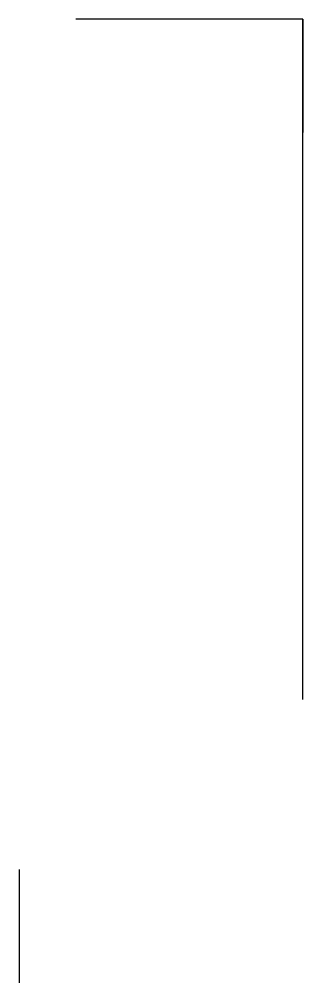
# Model space of a CAD drawing. Header units: inches. Extents: x 4.66 to 7.16, y -0.19 to 8.31.
import ezdxf

# ---------------------------------------------------------------- set-up
doc = ezdxf.new("R2010")
doc.units = ezdxf.units.IN
doc.header["$MEASUREMENT"] = 0

msp = doc.modelspace()

# ---------------------------------------------------------------- linework, layer by layer
for p, q in [((7.1571, 8.3137, 1), (5.1571, 8.3137, 1)), ((7.1571, 2.3137, 1), (7.1571, 8.3137, 1)), ((4.6571, 0.8137, 2.5), (4.6571, -0.1863, 2.5))]:
    msp.add_line(p, q)
at = {"extrusion": (-1, 0, -2.22045e-16)}
msp.add_line((7.1571, 8.3137, 1), (7.1571, 7.3137, 1), dxfattribs=at)

doc.saveas('drawing.dxf')
